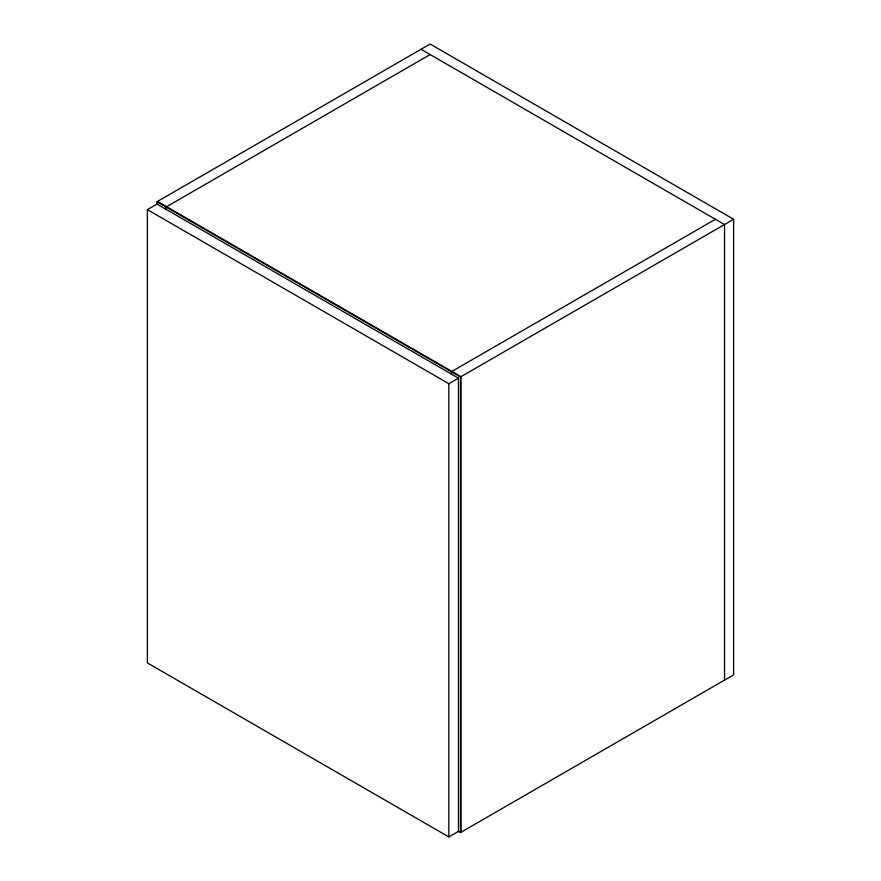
<?xml version="1.0" encoding="UTF-8"?>
<svg xmlns="http://www.w3.org/2000/svg" width="881" height="881" viewBox="0 0 881 881"><rect width="100%" height="100%" fill="white"/><g stroke="black" fill="none" stroke-linecap="round" stroke-linejoin="round"><path stroke-width="1.32" d="M156.983 204.502L156.983 201.749L430.126 44.05L733.631 219.27L733.631 674.868L460.477 832.567L458.208 831.257M147.369 209.634L156.983 204.084L458.461 378.147L458.461 831.4L448.847 836.95L147.369 662.897L147.369 209.634L448.847 383.698L458.461 378.147M430.126 54.567L166.08 207.013L166.08 209.766M715.427 219.27L451.38 371.716L451.38 374.469M156.983 201.749L460.477 376.98L733.631 219.27M421.03 49.303L724.523 224.534L724.523 680.121M157.49 201.463L460.983 376.683L460.983 832.281M460.477 376.98L460.477 832.567M448.847 383.698L448.847 836.95"/></g></svg>
